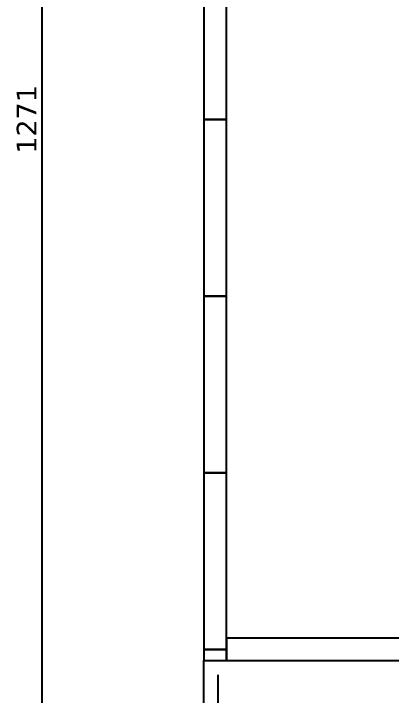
# Model space of a CAD drawing. Header units: centimetres. Extents: x -135 to 5324, y -1304 to 1609.
# Drawn here: x 2787.8 to 3056.8, y 225.6 to 710.6 of the extents above; entities that cross this region are included whole.
import ezdxf

# ---------------------------------------------------------------- set-up
doc = ezdxf.new("R2010")
doc.units = ezdxf.units.CM
doc.layers.add('MONTAJ_STANDART', color=7, linetype='Continuous')
doc.layers.add('OLCULER', color=7, linetype='Continuous')
doc.styles.add('PORTMAN', font='DejaVuSans.ttf')
doc.dimstyles.new('PORTMAN', dxfattribs={"dimtxt": 14, "dimasz": 9, "dimexe": 6, "dimexo": 5, "dimgap": 4, "dimtad": 1, "dimtxsty": 'PORTMAN', "dimblk": 'ARCHTICK', "dimcen": 2.5, "dimazin": 3, "dimtfac": 0.5, "dimtmove": 2, "dimatfit": 3})

# ---------------------------------------------------------------- blocks, each defined once
blk = doc.blocks.new('BOM_D09_1255p0_DIS_DOLU')
blk.add_lwpolyline([(0, 0), (16, 0), (16, 125.5), (0, 125.5)], close=True)
blk = doc.blocks.new('MNT_BOM_D09_1255p0_DIS_DOLU')
blk.add_blockref('BOM_D09_1255p0_DIS_DOLU', (0, 0))
blk = doc.blocks.new('BOM_B06_DIS_KOSE_160x80')
blk.add_lwpolyline([(0, 0), (16, 0), (16, 8), (0, 8)], close=True)
blk = doc.blocks.new('MNT_BOM_B06_DIS_KOSE_160x80')
blk.add_blockref('BOM_B06_DIS_KOSE_160x80', (0, 0))
blk = doc.blocks.new('BOM_V06_VERANDA_YAN_2510p0')
at = {"lineweight": 25}
for p, q in [((0, 0), (0, 251)), ((10, 10), (10, 241))]:
    blk.add_line(p, q, dxfattribs=at)
blk = doc.blocks.new('MNT_BOM_V06_VERANDA_YAN_2510p0')
blk.add_blockref('BOM_V06_VERANDA_YAN_2510p0', (0, 0))
blk = doc.blocks.new('_ARCHTICK')
at = {"color": 0, "linetype": 'BYBLOCK', "const_width": 0.15}
blk.add_lwpolyline([(-0.5, -0.5), (0.5, 0.5)], dxfattribs=at)

msp = doc.modelspace()

# ---------------------------------------------------------------- block references
at = {"layer": 'MONTAJ_STANDART'}
for name, p in [('MNT_BOM_D09_1255p0_DIS_DOLU', (2923, 635.5)), ('MNT_BOM_D09_1255p0_DIS_DOLU', (2923, 510)), ('MNT_BOM_D09_1255p0_DIS_DOLU', (2923, 384.5)), ('MNT_BOM_D09_1255p0_DIS_DOLU', (2923, 259)), ('MNT_BOM_B06_DIS_KOSE_160x80', (2923, 251)), ('MNT_BOM_V06_VERANDA_YAN_2510p0', (2923, 0))]:
    msp.add_blockref(name, p, dxfattribs=at)
at = {"layer": 'MONTAJ_STANDART', "rotation": 270}
msp.add_blockref('MNT_BOM_D09_1255p0_DIS_DOLU', (2939, 267), dxfattribs=at)

# ---------------------------------------------------------------- dimensions: what is measured, and where the dimension line sits
at = {"layer": 'OLCULER'}
msp.add_linear_dim(base=(2808, 0), p1=(2923, 0), p2=(2923, 1271), angle=90, dimstyle='PORTMAN', override={"dimtxt": 14, "dimasz": 9, "dimexe": 6, "dimexo": 5, "dimdec": 2, "dimzin": 8, "dimdsep": 44}, dxfattribs=at).render()

doc.saveas('drawing.dxf')
